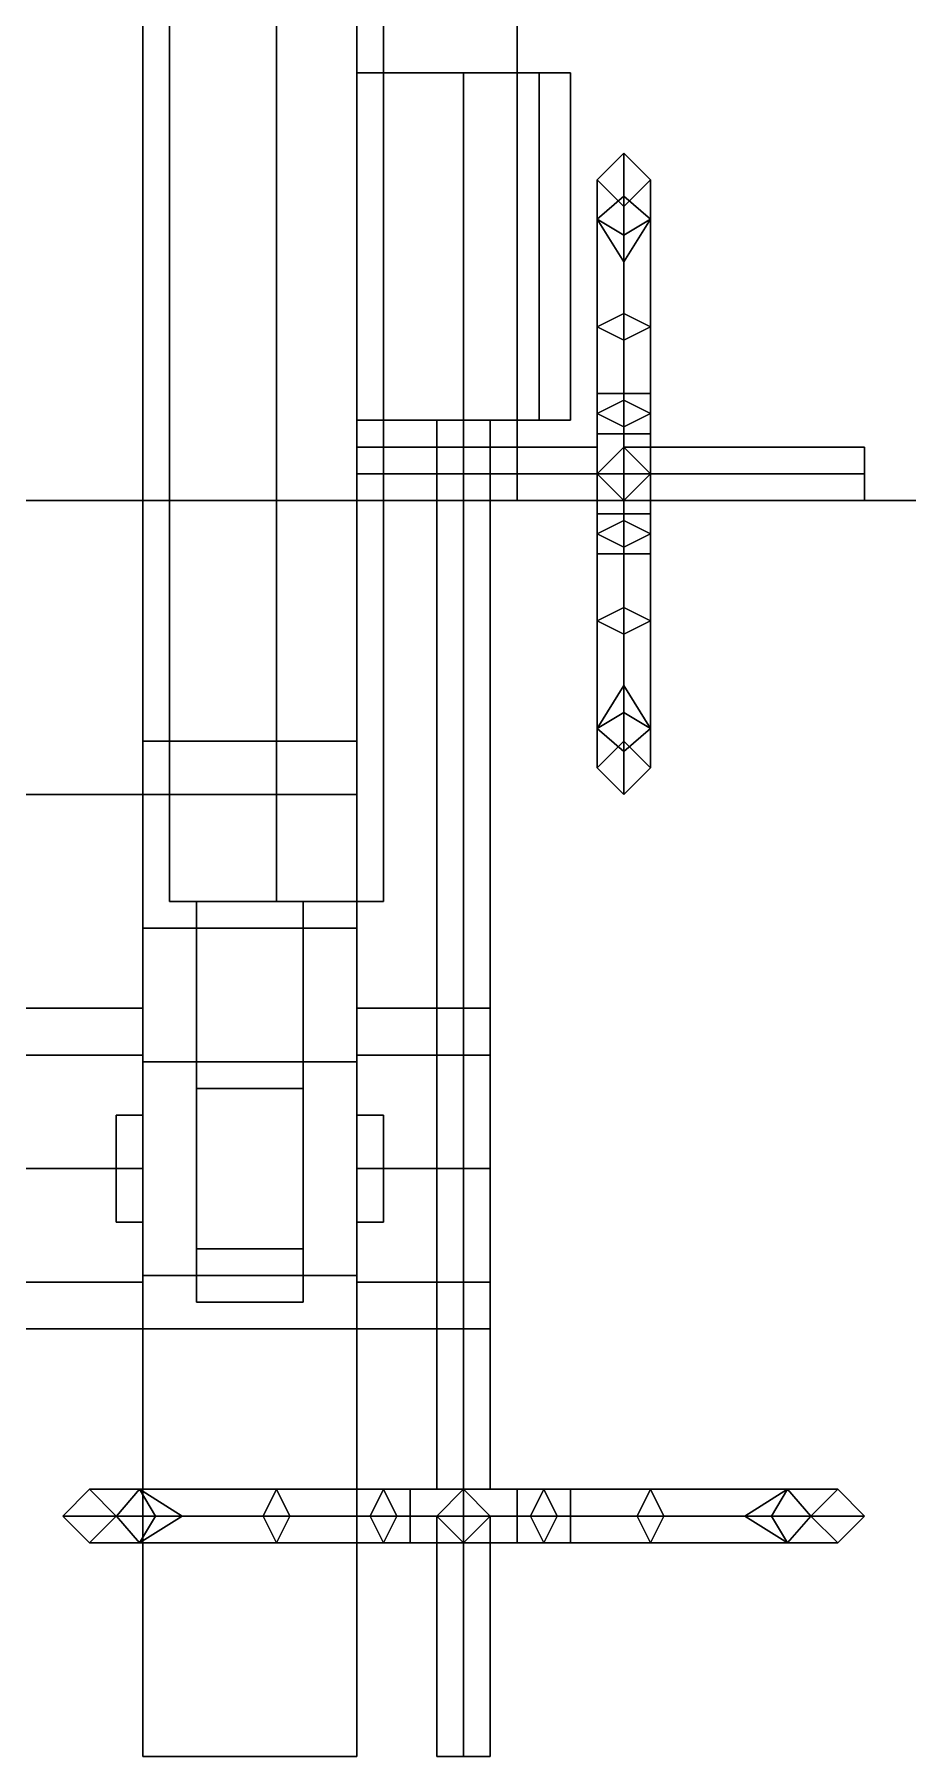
# Model space of a CAD drawing. Header units: millimetres. Extents: x -1.2 to 1.2, y -7.7 to 11.6.
# Drawn here: x 0.219 to 0.546, y -0.66 to -0.016 of the extents above; entities that cross this region are included whole.
import ezdxf

# ---------------------------------------------------------------- set-up
doc = ezdxf.new("R2010")
doc.units = ezdxf.units.MM
for name, color, linetype in [('cylynder2', 3, 'Continuous'), ('sleeve', 5, 'Continuous'), ('turret', 2, 'Continuous')]:
    doc.layers.add(name, color=color, linetype=linetype)

msp = doc.modelspace()

# ---------------------------------------------------------------- linework, layer by layer
for points in [[(0.4, 0.24, 0.38), (0.4, -0.19, 0.38), (-0.4, -0.19, 0.38), (-0.4, 0.24, 0.38)], [(-0.4, 0.24, 0.79), (-0.4, -0.19, 0.79), (0.4, -0.19, 0.79), (0.4, 0.24, 0.79)], [(0.4, 0.24, 0.79), (0.4, -0.19, 0.79), (0.4, -0.19, 0.76), (0.4, 0.07, 0.76)], [(0.62, 0.07, 0.38), (0.62, -0.19, 0.38), (0.4, -0.19, 0.38), (0.4, 0.07, 0.38)], [(0.4, 0.07, 0.76), (0.4, -0.19, 0.76), (0.62, -0.19, 0.76), (0.62, 0.07, 0.76)], [(-0.4, -0.19, 0.79), (-0.4, -0.19, 0.38), (0.4, -0.19, 0.38), (0.4, -0.19, 0.79)], [(0.4, -0.19, 0.76), (0.4, -0.19, 0.38), (0.62, -0.19, 0.38), (0.62, -0.19, 0.76)]]:
    msp.add_3dface(points)
at = {"layer": 'cylynder2'}
for points in [[(0.31, 0.1, 1.74), (0.27, 0.1, 1.7), (0.27, -0.34, 1.7), (0.31, -0.34, 1.74)], [(0.27, 0.1, 1.7), (0.31, 0.1, 1.66), (0.31, -0.34, 1.66), (0.27, -0.34, 1.7)], [(0.35, 0.1, 1.7), (0.31, 0.1, 1.74), (0.31, -0.34, 1.74), (0.35, -0.34, 1.7)], [(0.31, 0.1, 1.66), (0.35, 0.1, 1.7), (0.35, -0.34, 1.7), (0.31, -0.34, 1.66)], [(0.27, -0.34, 1.7), (0.28, -0.34, 1.69), (0.28, -0.34, 1.71), (0.27, -0.34, 1.7)], [(0.28, -0.49, 1.7), (0.28, -0.47, 1.75), (0.28, -0.41, 1.77), (0.28, -0.34, 1.75)], [(0.28, -0.34, 1.75), (0.28, -0.41, 1.77), (0.32, -0.41, 1.77), (0.32, -0.34, 1.75)], [(0.28, -0.41, 1.63), (0.28, -0.47, 1.65), (0.28, -0.49, 1.7), (0.28, -0.34, 1.65)], [(0.32, -0.34, 1.65), (0.32, -0.41, 1.63), (0.28, -0.41, 1.63), (0.28, -0.34, 1.65)], [(0.28, -0.34, 1.65), (0.28, -0.34, 1.75), (0.32, -0.34, 1.75), (0.32, -0.34, 1.65)], [(0.28, -0.49, 1.7), (0.28, -0.49, 1.7), (0.28, -0.34, 1.75), (0.28, -0.34, 1.65)], [(0.32, -0.41, 1.77), (0.32, -0.47, 1.75), (0.32, -0.49, 1.7), (0.32, -0.34, 1.75)], [(0.32, -0.49, 1.7), (0.32, -0.47, 1.65), (0.32, -0.41, 1.63), (0.32, -0.34, 1.65)], [(0.32, -0.34, 1.65), (0.32, -0.34, 1.75), (0.32, -0.49, 1.7)], [(0.35, -0.34, 1.7), (0.35, -0.34, 1.7), (0.32, -0.34, 1.73), (0.32, -0.34, 1.67)], [(0.28, -0.41, 1.77), (0.28, -0.47, 1.75), (0.32, -0.47, 1.75), (0.32, -0.41, 1.77)], [(0.32, -0.41, 1.63), (0.32, -0.47, 1.65), (0.28, -0.47, 1.65), (0.28, -0.41, 1.63)], [(0.25, -0.44, 1.68), (0.25, -0.46, 1.7), (0.25, -0.44, 1.72), (0.25, -0.42, 1.7)], [(0.25, -0.42, 1.7), (0.25, -0.44, 1.72), (0.26, -0.44, 1.72), (0.26, -0.42, 1.7)], [(0.25, -0.44, 1.68), (0.25, -0.42, 1.7), (0.26, -0.42, 1.7), (0.26, -0.44, 1.68)], [(0.35, -0.44, 1.72), (0.35, -0.42, 1.7), (0.34, -0.42, 1.7), (0.34, -0.44, 1.72)], [(0.35, -0.42, 1.7), (0.35, -0.44, 1.68), (0.34, -0.44, 1.68), (0.34, -0.42, 1.7)], [(0.35, -0.44, 1.72), (0.35, -0.46, 1.7), (0.35, -0.44, 1.68), (0.35, -0.42, 1.7)], [(0.25, -0.44, 1.72), (0.25, -0.46, 1.7), (0.26, -0.46, 1.7), (0.26, -0.44, 1.72)], [(0.25, -0.46, 1.7), (0.25, -0.44, 1.68), (0.26, -0.44, 1.68), (0.26, -0.46, 1.7)], [(0.35, -0.46, 1.7), (0.35, -0.44, 1.72), (0.34, -0.44, 1.72), (0.34, -0.46, 1.7)], [(0.35, -0.44, 1.68), (0.35, -0.46, 1.7), (0.34, -0.46, 1.7), (0.34, -0.44, 1.68)], [(0.32, -0.49, 1.7), (0.32, -0.47, 1.75), (0.28, -0.47, 1.75), (0.28, -0.49, 1.7)], [(0.28, -0.49, 1.7), (0.28, -0.47, 1.65), (0.32, -0.47, 1.65), (0.32, -0.49, 1.7)]]:
    msp.add_3dface(points, dxfattribs=at)
at = {"layer": 'sleeve'}
for points in [[(0.26, -0.39757, 1.45243), (0.26, -0.38, 1.41), (0.21, -0.38, 1.41), (0.21, -0.39757, 1.45243)], [(0.26, -0.38, 1.41), (0.26, -0.39757, 1.36757), (0.21, -0.39757, 1.36757), (0.21, -0.38, 1.41)], [(0.39, -0.39757, 1.45243), (0.39, -0.38, 1.41), (0.34, -0.38, 1.41), (0.34, -0.39757, 1.45243)], [(0.39, -0.38, 1.41), (0.39, -0.39757, 1.36757), (0.34, -0.39757, 1.36757), (0.34, -0.38, 1.41)], [(0.39, -0.48243, 1.45243), (0.39, -0.38, 1.41), (0.39, -0.39757, 1.45243), (0.39, -0.44, 1.47)], [(0.39, -0.5, 1.41), (0.39, -0.39757, 1.36757), (0.39, -0.38, 1.41), (0.39, -0.48243, 1.45243)], [(0.26, -0.44, 1.47), (0.26, -0.39757, 1.45243), (0.21, -0.39757, 1.45243), (0.21, -0.44, 1.47)], [(0.26, -0.39757, 1.36757), (0.26, -0.44, 1.35), (0.21, -0.44, 1.35), (0.21, -0.39757, 1.36757)], [(0.39, -0.44, 1.47), (0.39, -0.39757, 1.45243), (0.34, -0.39757, 1.45243), (0.34, -0.44, 1.47)], [(0.39, -0.39757, 1.36757), (0.39, -0.44, 1.35), (0.34, -0.44, 1.35), (0.34, -0.39757, 1.36757)], [(0.39, -0.48243, 1.36757), (0.39, -0.44, 1.35), (0.39, -0.39757, 1.36757), (0.39, -0.5, 1.41)], [(0.26, -0.48243, 1.45243), (0.26, -0.44, 1.47), (0.21, -0.44, 1.47), (0.21, -0.48243, 1.45243)], [(0.26, -0.44, 1.35), (0.26, -0.48243, 1.36757), (0.21, -0.48243, 1.36757), (0.21, -0.44, 1.35)], [(0.39, -0.48243, 1.45243), (0.39, -0.44, 1.47), (0.34, -0.44, 1.47), (0.34, -0.48243, 1.45243)], [(0.39, -0.44, 1.35), (0.39, -0.48243, 1.36757), (0.34, -0.48243, 1.36757), (0.34, -0.44, 1.35)], [(0.26, -0.5, 1.41), (0.26, -0.48243, 1.45243), (0.21, -0.48243, 1.45243), (0.21, -0.5, 1.41)], [(0.26, -0.48243, 1.36757), (0.26, -0.5, 1.41), (0.21, -0.5, 1.41), (0.21, -0.48243, 1.36757)], [(0.39, -0.5, 1.41), (0.39, -0.48243, 1.45243), (0.34, -0.48243, 1.45243), (0.34, -0.5, 1.41)], [(0.39, -0.48243, 1.36757), (0.39, -0.5, 1.41), (0.34, -0.5, 1.41), (0.34, -0.48243, 1.36757)]]:
    msp.add_3dface(points, dxfattribs=at)
at = {"layer": 'turret'}
for points in [[(0.34, 0.68, 0.79), (0.34, -0.3, 0.79), (-0.34, -0.3, 0.79), (-0.34, 0.68, 0.79)], [(-0.26, 0.68, 0.87), (-0.26, -0.3, 0.87), (0.26, -0.3, 0.87), (0.26, 0.68, 0.87)], [(0.26, 0.68, 0.87), (0.26, -0.3, 0.87), (0.26, -0.28, 1.04), (0.26, 0.52, 1.04)], [(0.34, -0.3, 0.87), (0.34, -0.3, 0.79), (0.34, 0.68, 0.79), (0.34, 0.68, 0.87)], [(0.34, 0.52, 1.04), (0.34, -0.28, 1.04), (0.34, -0.3, 0.87), (0.34, 0.68, 0.87)], [(0.26, 0.52, 1.04), (0.26, -0.28, 1.04), (0.26, -0.66, 1.32), (0.26, -0.28, 1.41)], [(0.26, -0.28, 1.41), (0.34, -0.28, 1.41), (0.34, 0.52, 1.04), (0.26, 0.52, 1.04)], [(0.34, -0.28, 1.41), (0.34, -0.66, 1.32), (0.34, -0.28, 1.04), (0.34, 0.52, 1.04)], [(0.38, -0.03, 1.14), (0.34, -0.03, 1.14), (0.34, -0.16, 1.14), (0.38, -0.16, 1.14)], [(0.34, -0.03, 1.06), (0.38, -0.03, 1.06), (0.38, -0.16, 1.06), (0.34, -0.16, 1.06)], [(0.38, -0.03, 1.06), (0.34, -0.03, 1.06), (0.34, -0.03, 1.14), (0.38, -0.03, 1.14)], [(0.40828, -0.03, 1.12828), (0.38, -0.03, 1.14), (0.38, -0.16, 1.14), (0.40828, -0.16, 1.12828)], [(0.38, -0.03, 1.06), (0.40828, -0.03, 1.07172), (0.40828, -0.16, 1.07172), (0.38, -0.16, 1.06)], [(0.40828, -0.03, 1.07172), (0.38, -0.03, 1.06), (0.38, -0.03, 1.14), (0.40828, -0.03, 1.12828)], [(0.42, -0.03, 1.1), (0.40828, -0.03, 1.12828), (0.40828, -0.16, 1.12828), (0.42, -0.16, 1.1)], [(0.40828, -0.03, 1.07172), (0.42, -0.03, 1.1), (0.42, -0.16, 1.1), (0.40828, -0.16, 1.07172)], [(0.42, -0.03, 1.1), (0.40828, -0.03, 1.07172), (0.40828, -0.03, 1.12828), (0.42, -0.03, 1.1)], [(0.44, -0.06, 1.02), (0.43, -0.07, 1.02), (0.43, -0.08474, 1.075), (0.44, -0.07608, 1.08)], [(0.44, -0.07608, 0.96), (0.43, -0.08474, 0.965), (0.43, -0.07, 1.02), (0.44, -0.06, 1.02)], [(0.45, -0.07, 1.02), (0.44, -0.06, 1.02), (0.44, -0.07608, 1.08), (0.45, -0.08474, 1.075)], [(0.45, -0.08474, 0.965), (0.44, -0.07608, 0.96), (0.44, -0.06, 1.02), (0.45, -0.07, 1.02)], [(0.43, -0.07, 1.02), (0.44, -0.08, 1.02), (0.44, -0.09072, 1.06), (0.43, -0.08474, 1.075)], [(0.43, -0.08474, 0.965), (0.44, -0.09072, 0.98), (0.44, -0.08, 1.02), (0.43, -0.07, 1.02)], [(0.44, -0.08, 1.02), (0.45, -0.07, 1.02), (0.45, -0.08474, 1.075), (0.44, -0.09072, 1.06)], [(0.44, -0.09072, 0.98), (0.45, -0.08474, 0.965), (0.45, -0.07, 1.02), (0.44, -0.08, 1.02)], [(0.44, -0.07608, 1.08), (0.43, -0.08474, 1.075), (0.43, -0.125, 1.11526), (0.44, -0.12, 1.12392)], [(0.44, -0.12, 0.91608), (0.43, -0.125, 0.92474), (0.43, -0.08474, 0.965), (0.44, -0.07608, 0.96)], [(0.45, -0.08474, 1.075), (0.44, -0.07608, 1.08), (0.44, -0.12, 1.12392), (0.45, -0.125, 1.11526)], [(0.45, -0.125, 0.92474), (0.44, -0.12, 0.91608), (0.44, -0.07608, 0.96), (0.45, -0.08474, 0.965)], [(0.43, -0.08474, 1.075), (0.44, -0.10072, 1.07732), (0.44, -0.13, 1.1066), (0.43, -0.125, 1.11526)], [(0.43, -0.08474, 1.075), (0.44, -0.09072, 1.06), (0.44, -0.1525, 1.02433), (0.43, -0.1575, 1.03299)], [(0.44, -0.10072, 1.07732), (0.43, -0.08474, 1.075), (0.43, -0.1575, 1.03299), (0.44, -0.1625, 1.04165)], [(0.43, -0.125, 0.92474), (0.44, -0.13, 0.9334), (0.44, -0.10072, 0.96268), (0.43, -0.08474, 0.965)], [(0.43, -0.08474, 0.965), (0.44, -0.10072, 0.96268), (0.44, -0.1625, 0.99835), (0.43, -0.1575, 1.00701)], [(0.44, -0.09072, 0.98), (0.43, -0.08474, 0.965), (0.43, -0.1575, 1.00701), (0.44, -0.1525, 1.01567)], [(0.44, -0.10072, 1.07732), (0.45, -0.08474, 1.075), (0.45, -0.125, 1.11526), (0.44, -0.13, 1.1066)], [(0.44, -0.09072, 1.06), (0.45, -0.08474, 1.075), (0.45, -0.1575, 1.03299), (0.44, -0.1525, 1.02433)], [(0.45, -0.08474, 1.075), (0.44, -0.10072, 1.07732), (0.44, -0.1625, 1.04165), (0.45, -0.1575, 1.03299)], [(0.44, -0.13, 0.9334), (0.45, -0.125, 0.92474), (0.45, -0.08474, 0.965), (0.44, -0.10072, 0.96268)], [(0.44, -0.10072, 0.96268), (0.45, -0.08474, 0.965), (0.45, -0.1575, 1.00701), (0.44, -0.1625, 0.99835)], [(0.45, -0.08474, 0.965), (0.44, -0.09072, 0.98), (0.44, -0.1525, 1.01567), (0.45, -0.1575, 1.00701)], [(0.44, -0.18, 0.9), (0.43, -0.18, 0.91), (0.43, -0.125, 0.92474), (0.44, -0.12, 0.91608)], [(0.44, -0.12, 1.12392), (0.43, -0.125, 1.11526), (0.43, -0.18, 1.13), (0.44, -0.18, 1.14)], [(0.45, -0.18, 0.91), (0.44, -0.18, 0.9), (0.44, -0.12, 0.91608), (0.45, -0.125, 0.92474)], [(0.45, -0.125, 1.11526), (0.44, -0.12, 1.12392), (0.44, -0.18, 1.14), (0.45, -0.18, 1.13)], [(0.43, -0.18, 0.91), (0.44, -0.17, 0.92268), (0.44, -0.13, 0.9334), (0.43, -0.125, 0.92474)], [(0.43, -0.125, 1.11526), (0.44, -0.13, 1.1066), (0.44, -0.17, 1.11732), (0.43, -0.18, 1.13)], [(0.44, -0.17, 0.92268), (0.45, -0.18, 0.91), (0.45, -0.125, 0.92474), (0.44, -0.13, 0.9334)], [(0.44, -0.13, 1.1066), (0.45, -0.125, 1.11526), (0.45, -0.18, 1.13), (0.44, -0.17, 1.11732)], [(0.45, -0.165, 1.04598), (0.45, -0.15, 1.02), (0.43, -0.15, 1.02), (0.43, -0.165, 1.04598)], [(0.45, -0.15, 1.02), (0.45, -0.165, 0.99402), (0.43, -0.165, 0.99402), (0.43, -0.15, 1.02)], [(0.45, -0.21, 1.02), (0.45, -0.15, 1.02), (0.45, -0.165, 1.04598), (0.45, -0.195, 1.04598)], [(0.45, -0.195, 0.99402), (0.45, -0.165, 0.99402), (0.45, -0.15, 1.02), (0.45, -0.21, 1.02)], [(0.38, -0.16, 1.14), (0.34, -0.16, 1.14), (0.34, -0.16, 1.06), (0.38, -0.16, 1.06)], [(0.38, -0.16, 1.11), (0.37, -0.16, 1.1), (0.37, -0.56, 1.1), (0.38, -0.56, 1.11)], [(0.37, -0.16, 1.1), (0.38, -0.16, 1.09), (0.38, -0.56, 1.09), (0.37, -0.56, 1.1)], [(0.39, -0.16, 1.1), (0.38, -0.16, 1.11), (0.38, -0.56, 1.11), (0.39, -0.56, 1.1)], [(0.38, -0.16, 1.09), (0.39, -0.16, 1.1), (0.39, -0.56, 1.1), (0.38, -0.56, 1.09)], [(0.40828, -0.16, 1.12828), (0.38, -0.16, 1.14), (0.38, -0.16, 1.06), (0.40828, -0.16, 1.07172)], [(0.42, -0.16, 1.1), (0.40828, -0.16, 1.12828), (0.40828, -0.16, 1.07172), (0.42, -0.16, 1.1)], [(0.45, -0.195, 1.04598), (0.45, -0.165, 1.04598), (0.43, -0.165, 1.04598), (0.43, -0.195, 1.04598)], [(0.45, -0.165, 0.99402), (0.45, -0.195, 0.99402), (0.43, -0.195, 0.99402), (0.43, -0.165, 0.99402)], [(0.43, -0.18, 1.03), (0.43, -0.17, 1.02), (0.34, -0.17, 1.02), (0.34, -0.18, 1.03)], [(0.43, -0.17, 1.02), (0.43, -0.18, 1.01), (0.34, -0.18, 1.01), (0.34, -0.17, 1.02)], [(0.44, -0.17, 0.92268), (0.43, -0.18, 0.91), (0.43, -0.18, 0.99402), (0.44, -0.17, 0.99402)], [(0.43, -0.18, 1.13), (0.44, -0.17, 1.11732), (0.44, -0.17, 1.04598), (0.43, -0.18, 1.04598)], [(0.45, -0.18, 0.91), (0.44, -0.17, 0.92268), (0.44, -0.17, 0.99402), (0.45, -0.18, 0.99402)], [(0.44, -0.17, 1.11732), (0.45, -0.18, 1.13), (0.45, -0.18, 1.04598), (0.44, -0.17, 1.04598)], [(0.53, -0.17, 0.91), (0.53, -0.18, 0.9), (0.44, -0.18, 0.9), (0.44, -0.17, 0.91)], [(0.53, -0.18, 0.92), (0.53, -0.17, 0.91), (0.44, -0.17, 0.91), (0.44, -0.18, 0.92)], [(0.53, -0.19, 0.91), (0.53, -0.18, 0.9), (0.53, -0.17, 0.91), (0.53, -0.18, 0.92)], [(0.43, -0.19, 1.02), (0.43, -0.18, 1.03), (0.34, -0.18, 1.03), (0.34, -0.19, 1.02)], [(0.43, -0.18, 1.01), (0.43, -0.19, 1.02), (0.34, -0.19, 1.02), (0.34, -0.18, 1.01)], [(0.43, -0.235, 0.92474), (0.44, -0.23, 0.9334), (0.44, -0.19, 0.92268), (0.43, -0.18, 0.91)], [(0.44, -0.24, 0.91608), (0.43, -0.235, 0.92474), (0.43, -0.18, 0.91), (0.44, -0.18, 0.9)], [(0.43, -0.18, 0.91), (0.44, -0.19, 0.92268), (0.44, -0.19, 0.99402), (0.43, -0.18, 0.99402)], [(0.43, -0.18, 1.13), (0.44, -0.19, 1.11732), (0.44, -0.23, 1.1066), (0.43, -0.235, 1.11526)], [(0.44, -0.18, 1.14), (0.43, -0.18, 1.13), (0.43, -0.235, 1.11526), (0.44, -0.24, 1.12392)], [(0.44, -0.19, 1.11732), (0.43, -0.18, 1.13), (0.43, -0.18, 1.04598), (0.44, -0.19, 1.04598)], [(0.44, -0.23, 0.9334), (0.45, -0.235, 0.92474), (0.45, -0.18, 0.91), (0.44, -0.19, 0.92268)], [(0.45, -0.235, 0.92474), (0.44, -0.24, 0.91608), (0.44, -0.18, 0.9), (0.45, -0.18, 0.91)], [(0.44, -0.19, 0.92268), (0.45, -0.18, 0.91), (0.45, -0.18, 0.99402), (0.44, -0.19, 0.99402)], [(0.44, -0.19, 1.11732), (0.45, -0.18, 1.13), (0.45, -0.235, 1.11526), (0.44, -0.23, 1.1066)], [(0.45, -0.18, 1.13), (0.44, -0.18, 1.14), (0.44, -0.24, 1.12392), (0.45, -0.235, 1.11526)], [(0.45, -0.18, 1.13), (0.44, -0.19, 1.11732), (0.44, -0.19, 1.04598), (0.45, -0.18, 1.04598)], [(0.53, -0.18, 0.9), (0.53, -0.19, 0.91), (0.44, -0.19, 0.91), (0.44, -0.18, 0.9)], [(0.53, -0.19, 0.91), (0.53, -0.18, 0.92), (0.44, -0.18, 0.92), (0.44, -0.19, 0.91)], [(0.45, -0.21, 1.02), (0.45, -0.195, 1.04598), (0.43, -0.195, 1.04598), (0.43, -0.21, 1.02)], [(0.45, -0.195, 0.99402), (0.45, -0.21, 1.02), (0.43, -0.21, 1.02), (0.43, -0.195, 0.99402)], [(0.44, -0.25928, 0.96268), (0.43, -0.27526, 0.965), (0.43, -0.2025, 1.00701), (0.44, -0.1975, 0.99835)], [(0.43, -0.27526, 1.075), (0.44, -0.25928, 1.07732), (0.44, -0.1975, 1.04165), (0.43, -0.2025, 1.03299)], [(0.45, -0.27526, 0.965), (0.44, -0.25928, 0.96268), (0.44, -0.1975, 0.99835), (0.45, -0.2025, 1.00701)], [(0.44, -0.25928, 1.07732), (0.45, -0.27526, 1.075), (0.45, -0.2025, 1.03299), (0.44, -0.1975, 1.04165)], [(0.43, -0.27526, 0.965), (0.44, -0.26928, 0.98), (0.44, -0.2075, 1.01567), (0.43, -0.2025, 1.00701)], [(0.44, -0.26928, 1.06), (0.43, -0.27526, 1.075), (0.43, -0.2025, 1.03299), (0.44, -0.2075, 1.02433)], [(0.44, -0.26928, 0.98), (0.45, -0.27526, 0.965), (0.45, -0.2025, 1.00701), (0.44, -0.2075, 1.01567)], [(0.45, -0.27526, 1.075), (0.44, -0.26928, 1.06), (0.44, -0.2075, 1.02433), (0.45, -0.2025, 1.03299)], [(0.43, -0.27526, 0.965), (0.44, -0.25928, 0.96268), (0.44, -0.23, 0.9334), (0.43, -0.235, 0.92474)], [(0.43, -0.235, 1.11526), (0.44, -0.23, 1.1066), (0.44, -0.25928, 1.07732), (0.43, -0.27526, 1.075)], [(0.44, -0.25928, 0.96268), (0.45, -0.27526, 0.965), (0.45, -0.235, 0.92474), (0.44, -0.23, 0.9334)], [(0.44, -0.23, 1.1066), (0.45, -0.235, 1.11526), (0.45, -0.27526, 1.075), (0.44, -0.25928, 1.07732)], [(0.44, -0.28392, 0.96), (0.43, -0.27526, 0.965), (0.43, -0.235, 0.92474), (0.44, -0.24, 0.91608)], [(0.44, -0.24, 1.12392), (0.43, -0.235, 1.11526), (0.43, -0.27526, 1.075), (0.44, -0.28392, 1.08)], [(0.45, -0.27526, 0.965), (0.44, -0.28392, 0.96), (0.44, -0.24, 0.91608), (0.45, -0.235, 0.92474)], [(0.45, -0.235, 1.11526), (0.44, -0.24, 1.12392), (0.44, -0.28392, 1.08), (0.45, -0.27526, 1.075)], [(0.43, -0.29, 1.02), (0.44, -0.28, 1.02), (0.44, -0.26928, 0.98), (0.43, -0.27526, 0.965)], [(0.43, -0.27526, 1.075), (0.44, -0.26928, 1.06), (0.44, -0.28, 1.02), (0.43, -0.29, 1.02)], [(0.44, -0.28, 1.02), (0.45, -0.29, 1.02), (0.45, -0.27526, 0.965), (0.44, -0.26928, 0.98)], [(0.44, -0.26928, 1.06), (0.45, -0.27526, 1.075), (0.45, -0.29, 1.02), (0.44, -0.28, 1.02)], [(0.44, -0.3, 1.02), (0.43, -0.29, 1.02), (0.43, -0.27526, 0.965), (0.44, -0.28392, 0.96)], [(0.44, -0.28392, 1.08), (0.43, -0.27526, 1.075), (0.43, -0.29, 1.02), (0.44, -0.3, 1.02)], [(0.45, -0.29, 1.02), (0.44, -0.3, 1.02), (0.44, -0.28392, 0.96), (0.45, -0.27526, 0.965)], [(0.45, -0.27526, 1.075), (0.44, -0.28392, 1.08), (0.44, -0.3, 1.02), (0.45, -0.29, 1.02)], [(0.26, -0.28, 1.04), (0.34, -0.28, 1.04), (0.34, -0.66, 1.32), (0.26, -0.66, 1.32)], [(0.26, -0.3, 0.87), (0.34, -0.3, 0.87), (0.34, -0.28, 1.04), (0.26, -0.28, 1.04)], [(0.26, -0.28, 1.41), (0.26, -0.66, 1.32), (0.26, -0.66, 1.35), (0.26, -0.35, 1.59)], [(0.26, -0.35, 1.59), (0.34, -0.35, 1.59), (0.34, -0.28, 1.41), (0.26, -0.28, 1.41)], [(0.34, -0.35, 1.59), (0.34, -0.66, 1.35), (0.34, -0.66, 1.32), (0.34, -0.28, 1.41)], [(-0.34, -0.3, 0.87), (-0.34, -0.3, 0.79), (0.34, -0.3, 0.79), (0.34, -0.3, 0.87)], [(0.26, -0.35, 1.59), (0.26, -0.66, 1.35), (0.26, -0.66, 1.35), (0.26, -0.5, 1.61)], [(0.26, -0.4, 1.62), (0.26, -0.35, 1.59), (0.26, -0.5, 1.61), (0.26, -0.48, 1.62)], [(0.34, -0.4, 1.62), (0.34, -0.35, 1.59), (0.26, -0.35, 1.59), (0.26, -0.4, 1.62)], [(0.34, -0.5, 1.61), (0.34, -0.66, 1.35), (0.34, -0.66, 1.35), (0.34, -0.35, 1.59)], [(0.34, -0.48, 1.62), (0.34, -0.5, 1.61), (0.34, -0.35, 1.59), (0.34, -0.4, 1.62)], [(0.28, -0.4, 1.73), (0.28, -0.4, 1.62), (0.26, -0.4, 1.62), (0.26, -0.4, 1.73)], [(0.26, -0.4, 1.73), (0.26, -0.4, 1.62), (0.26, -0.48, 1.62), (0.26, -0.48, 1.73)], [(0.26, -0.48, 1.73), (0.28, -0.48, 1.73), (0.28, -0.4, 1.73), (0.26, -0.4, 1.73)], [(0.28, -0.48, 1.73), (0.28, -0.48, 1.62), (0.28, -0.4, 1.62), (0.28, -0.4, 1.73)], [(0.28, -0.48, 1.62), (0.32, -0.48, 1.62), (0.32, -0.4, 1.62), (0.28, -0.4, 1.62)], [(0.32, -0.4, 1.73), (0.32, -0.4, 1.62), (0.32, -0.48, 1.62), (0.32, -0.48, 1.73)], [(0.34, -0.4, 1.73), (0.34, -0.4, 1.62), (0.32, -0.4, 1.62), (0.32, -0.4, 1.73)], [(0.32, -0.48, 1.73), (0.34, -0.48, 1.73), (0.34, -0.4, 1.73), (0.32, -0.4, 1.73)], [(0.34, -0.48, 1.73), (0.34, -0.48, 1.62), (0.34, -0.4, 1.62), (0.34, -0.4, 1.73)], [(0.26, -0.48, 1.62), (0.28, -0.48, 1.62), (0.28, -0.48, 1.73), (0.26, -0.48, 1.73)], [(0.26, -0.5, 1.61), (0.34, -0.5, 1.61), (0.34, -0.48, 1.62), (0.26, -0.48, 1.62)], [(0.32, -0.48, 1.62), (0.34, -0.48, 1.62), (0.34, -0.48, 1.73), (0.32, -0.48, 1.73)], [(0.26, -0.66, 1.35), (0.34, -0.66, 1.35), (0.34, -0.5, 1.61), (0.26, -0.5, 1.61)], [(0.24, -0.56, 1.1), (0.23, -0.57, 1.1), (0.2501, -0.57, 1.175), (0.25876, -0.56, 1.17)], [(0.25876, -0.56, 1.03), (0.2501, -0.57, 1.025), (0.23, -0.57, 1.1), (0.24, -0.56, 1.1)], [(0.25, -0.57, 1.1), (0.24, -0.56, 1.1), (0.25876, -0.56, 1.17), (0.26474, -0.57, 1.155)], [(0.26474, -0.57, 1.045), (0.25876, -0.56, 1.03), (0.24, -0.56, 1.1), (0.25, -0.57, 1.1)], [(0.25876, -0.56, 1.17), (0.2501, -0.57, 1.175), (0.305, -0.57, 1.2299), (0.31, -0.56, 1.22124)], [(0.31, -0.56, 0.97876), (0.305, -0.57, 0.9701), (0.2501, -0.57, 1.025), (0.25876, -0.56, 1.03)], [(0.27474, -0.57, 1.17232), (0.25876, -0.56, 1.17), (0.31, -0.56, 1.22124), (0.315, -0.57, 1.21258)], [(0.35, -0.56, 1.11732), (0.345, -0.57, 1.10866), (0.26474, -0.57, 1.155), (0.25876, -0.56, 1.17)], [(0.355, -0.57, 1.12598), (0.35, -0.56, 1.11732), (0.25876, -0.56, 1.17), (0.27474, -0.57, 1.17232)], [(0.315, -0.57, 0.98742), (0.31, -0.56, 0.97876), (0.25876, -0.56, 1.03), (0.27474, -0.57, 1.02768)], [(0.35, -0.56, 1.08268), (0.355, -0.57, 1.07402), (0.27474, -0.57, 1.02768), (0.25876, -0.56, 1.03)], [(0.345, -0.57, 1.09134), (0.35, -0.56, 1.08268), (0.25876, -0.56, 1.03), (0.26474, -0.57, 1.045)], [(0.38, -0.56, 0.96), (0.38, -0.57, 0.95), (0.305, -0.57, 0.9701), (0.31, -0.56, 0.97876)], [(0.31, -0.56, 1.22124), (0.305, -0.57, 1.2299), (0.38, -0.57, 1.25), (0.38, -0.56, 1.24)], [(0.37, -0.57, 0.97268), (0.38, -0.56, 0.96), (0.31, -0.56, 0.97876), (0.315, -0.57, 0.98742)], [(0.315, -0.57, 1.21258), (0.31, -0.56, 1.22124), (0.38, -0.56, 1.24), (0.37, -0.57, 1.22732)], [(0.36, -0.56, 1.13464), (0.34, -0.56, 1.1), (0.34, -0.58, 1.1), (0.36, -0.58, 1.13464)], [(0.34, -0.56, 1.1), (0.36, -0.56, 1.06536), (0.36, -0.58, 1.06536), (0.34, -0.58, 1.1)], [(0.4, -0.56, 1.13464), (0.36, -0.56, 1.13464), (0.36, -0.58, 1.13464), (0.4, -0.58, 1.13464)], [(0.36, -0.56, 1.06536), (0.4, -0.56, 1.06536), (0.4, -0.58, 1.06536), (0.36, -0.58, 1.06536)], [(0.37, -0.57, 1.06536), (0.38, -0.56, 1.06536), (0.38, -0.56, 0.96), (0.37, -0.57, 0.97268)], [(0.38, -0.56, 1.13464), (0.37, -0.57, 1.13464), (0.37, -0.57, 1.22732), (0.38, -0.56, 1.24)], [(0.38, -0.56, 1.06536), (0.39, -0.57, 1.06536), (0.39, -0.57, 0.97268), (0.38, -0.56, 0.96)], [(0.445, -0.57, 0.98742), (0.45, -0.56, 0.97876), (0.38, -0.56, 0.96), (0.39, -0.57, 0.97268)], [(0.45, -0.56, 0.97876), (0.455, -0.57, 0.9701), (0.38, -0.57, 0.95), (0.38, -0.56, 0.96)], [(0.39, -0.57, 1.22732), (0.38, -0.56, 1.24), (0.45, -0.56, 1.22124), (0.445, -0.57, 1.21258)], [(0.38, -0.56, 1.24), (0.38, -0.57, 1.25), (0.455, -0.57, 1.2299), (0.45, -0.56, 1.22124)], [(0.39, -0.57, 1.13464), (0.38, -0.56, 1.13464), (0.38, -0.56, 1.24), (0.39, -0.57, 1.22732)], [(0.42, -0.56, 1.1), (0.4, -0.56, 1.13464), (0.4, -0.58, 1.13464), (0.42, -0.58, 1.1)], [(0.4, -0.56, 1.06536), (0.42, -0.56, 1.1), (0.42, -0.58, 1.1), (0.4, -0.58, 1.06536)], [(0.405, -0.57, 1.07402), (0.41, -0.56, 1.08268), (0.50124, -0.56, 1.03), (0.48526, -0.57, 1.02768)], [(0.41, -0.56, 1.11732), (0.405, -0.57, 1.12598), (0.48526, -0.57, 1.17232), (0.50124, -0.56, 1.17)], [(0.41, -0.56, 1.08268), (0.415, -0.57, 1.09134), (0.49526, -0.57, 1.045), (0.50124, -0.56, 1.03)], [(0.415, -0.57, 1.10866), (0.41, -0.56, 1.11732), (0.50124, -0.56, 1.17), (0.49526, -0.57, 1.155)], [(0.48526, -0.57, 1.02768), (0.50124, -0.56, 1.03), (0.45, -0.56, 0.97876), (0.445, -0.57, 0.98742)], [(0.445, -0.57, 1.21258), (0.45, -0.56, 1.22124), (0.50124, -0.56, 1.17), (0.48526, -0.57, 1.17232)], [(0.50124, -0.56, 1.03), (0.5099, -0.57, 1.025), (0.455, -0.57, 0.9701), (0.45, -0.56, 0.97876)], [(0.45, -0.56, 1.22124), (0.455, -0.57, 1.2299), (0.5099, -0.57, 1.175), (0.50124, -0.56, 1.17)], [(0.51, -0.57, 1.1), (0.52, -0.56, 1.1), (0.50124, -0.56, 1.03), (0.49526, -0.57, 1.045)], [(0.49526, -0.57, 1.155), (0.50124, -0.56, 1.17), (0.52, -0.56, 1.1), (0.51, -0.57, 1.1)], [(0.52, -0.56, 1.1), (0.53, -0.57, 1.1), (0.5099, -0.57, 1.025), (0.50124, -0.56, 1.03)], [(0.50124, -0.56, 1.17), (0.5099, -0.57, 1.175), (0.53, -0.57, 1.1), (0.52, -0.56, 1.1)], [(0.23, -0.57, 1.1), (0.24, -0.58, 1.1), (0.25876, -0.58, 1.17), (0.2501, -0.57, 1.175)], [(0.2501, -0.57, 1.025), (0.25876, -0.58, 1.03), (0.24, -0.58, 1.1), (0.23, -0.57, 1.1)], [(0.24, -0.58, 1.1), (0.25, -0.57, 1.1), (0.26474, -0.57, 1.155), (0.25876, -0.58, 1.17)], [(0.25876, -0.58, 1.03), (0.26474, -0.57, 1.045), (0.25, -0.57, 1.1), (0.24, -0.58, 1.1)], [(0.2501, -0.57, 1.175), (0.25876, -0.58, 1.17), (0.31, -0.58, 1.22124), (0.305, -0.57, 1.2299)], [(0.305, -0.57, 0.9701), (0.31, -0.58, 0.97876), (0.25876, -0.58, 1.03), (0.2501, -0.57, 1.025)], [(0.25876, -0.58, 1.17), (0.27474, -0.57, 1.17232), (0.315, -0.57, 1.21258), (0.31, -0.58, 1.22124)], [(0.345, -0.57, 1.10866), (0.35, -0.58, 1.11732), (0.25876, -0.58, 1.17), (0.26474, -0.57, 1.155)], [(0.35, -0.58, 1.11732), (0.355, -0.57, 1.12598), (0.27474, -0.57, 1.17232), (0.25876, -0.58, 1.17)], [(0.31, -0.58, 0.97876), (0.315, -0.57, 0.98742), (0.27474, -0.57, 1.02768), (0.25876, -0.58, 1.03)], [(0.355, -0.57, 1.07402), (0.35, -0.58, 1.08268), (0.25876, -0.58, 1.03), (0.27474, -0.57, 1.02768)], [(0.35, -0.58, 1.08268), (0.345, -0.57, 1.09134), (0.26474, -0.57, 1.045), (0.25876, -0.58, 1.03)], [(0.38, -0.57, 0.95), (0.38, -0.58, 0.96), (0.31, -0.58, 0.97876), (0.305, -0.57, 0.9701)], [(0.305, -0.57, 1.2299), (0.31, -0.58, 1.22124), (0.38, -0.58, 1.24), (0.38, -0.57, 1.25)], [(0.38, -0.58, 0.96), (0.37, -0.57, 0.97268), (0.315, -0.57, 0.98742), (0.31, -0.58, 0.97876)], [(0.31, -0.58, 1.22124), (0.315, -0.57, 1.21258), (0.37, -0.57, 1.22732), (0.38, -0.58, 1.24)], [(0.38, -0.58, 1.06536), (0.37, -0.57, 1.06536), (0.37, -0.57, 0.97268), (0.38, -0.58, 0.96)], [(0.37, -0.57, 1.13464), (0.38, -0.58, 1.13464), (0.38, -0.58, 1.24), (0.37, -0.57, 1.22732)], [(0.37, -0.57, 1.24), (0.38, -0.57, 1.23), (0.38, -0.66, 1.23), (0.37, -0.66, 1.24)], [(0.38, -0.57, 1.25), (0.37, -0.57, 1.24), (0.37, -0.66, 1.24), (0.38, -0.66, 1.25)], [(0.39, -0.57, 1.06536), (0.38, -0.58, 1.06536), (0.38, -0.58, 0.96), (0.39, -0.57, 0.97268)], [(0.455, -0.57, 0.9701), (0.45, -0.58, 0.97876), (0.38, -0.58, 0.96), (0.38, -0.57, 0.95)], [(0.45, -0.58, 0.97876), (0.445, -0.57, 0.98742), (0.39, -0.57, 0.97268), (0.38, -0.58, 0.96)], [(0.38, -0.58, 1.24), (0.39, -0.57, 1.22732), (0.445, -0.57, 1.21258), (0.45, -0.58, 1.22124)], [(0.38, -0.57, 1.25), (0.38, -0.58, 1.24), (0.45, -0.58, 1.22124), (0.455, -0.57, 1.2299)], [(0.38, -0.58, 1.13464), (0.39, -0.57, 1.13464), (0.39, -0.57, 1.22732), (0.38, -0.58, 1.24)], [(0.38, -0.57, 1.23), (0.39, -0.57, 1.24), (0.39, -0.66, 1.24), (0.38, -0.66, 1.23)], [(0.39, -0.57, 1.24), (0.38, -0.57, 1.25), (0.38, -0.66, 1.25), (0.39, -0.66, 1.24)], [(0.41, -0.58, 1.08268), (0.405, -0.57, 1.07402), (0.48526, -0.57, 1.02768), (0.50124, -0.58, 1.03)], [(0.405, -0.57, 1.12598), (0.41, -0.58, 1.11732), (0.50124, -0.58, 1.17), (0.48526, -0.57, 1.17232)], [(0.415, -0.57, 1.09134), (0.41, -0.58, 1.08268), (0.50124, -0.58, 1.03), (0.49526, -0.57, 1.045)], [(0.41, -0.58, 1.11732), (0.415, -0.57, 1.10866), (0.49526, -0.57, 1.155), (0.50124, -0.58, 1.17)], [(0.50124, -0.58, 1.03), (0.48526, -0.57, 1.02768), (0.445, -0.57, 0.98742), (0.45, -0.58, 0.97876)], [(0.45, -0.58, 1.22124), (0.445, -0.57, 1.21258), (0.48526, -0.57, 1.17232), (0.50124, -0.58, 1.17)], [(0.5099, -0.57, 1.025), (0.50124, -0.58, 1.03), (0.45, -0.58, 0.97876), (0.455, -0.57, 0.9701)], [(0.455, -0.57, 1.2299), (0.45, -0.58, 1.22124), (0.50124, -0.58, 1.17), (0.5099, -0.57, 1.175)], [(0.52, -0.58, 1.1), (0.51, -0.57, 1.1), (0.49526, -0.57, 1.045), (0.50124, -0.58, 1.03)], [(0.50124, -0.58, 1.17), (0.49526, -0.57, 1.155), (0.51, -0.57, 1.1), (0.52, -0.58, 1.1)], [(0.53, -0.57, 1.1), (0.52, -0.58, 1.1), (0.50124, -0.58, 1.03), (0.5099, -0.57, 1.025)], [(0.5099, -0.57, 1.175), (0.50124, -0.58, 1.17), (0.52, -0.58, 1.1), (0.53, -0.57, 1.1)], [(0.4, -0.58, 1.13464), (0.36, -0.58, 1.13464), (0.34, -0.58, 1.1), (0.42, -0.58, 1.1)], [(0.42, -0.58, 1.1), (0.34, -0.58, 1.1), (0.36, -0.58, 1.06536), (0.4, -0.58, 1.06536)], [(0.26, -0.66, 1.32), (0.34, -0.66, 1.32), (0.34, -0.66, 1.35), (0.26, -0.66, 1.35)], [(0.38, -0.66, 1.25), (0.37, -0.66, 1.24), (0.38, -0.66, 1.23), (0.39, -0.66, 1.24)]]:
    msp.add_3dface(points, dxfattribs=at)

doc.saveas('drawing.dxf')
